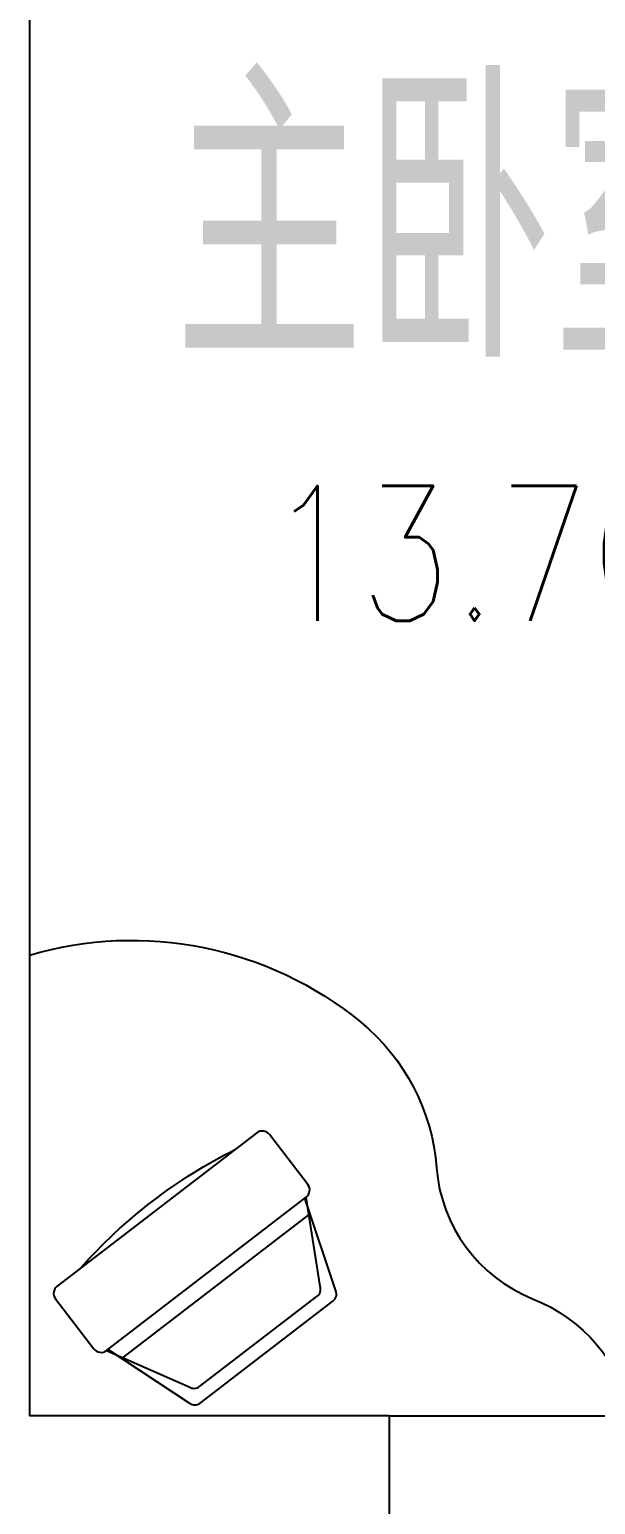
# Model space of a CAD drawing. Header units: millimetres. Extents: x 630 to 33459, y 325 to 36927.
# Drawn here: x 22545 to 23803, y 9798 to 13080 of the extents above; entities that cross this region are included whole.
import ezdxf
from ezdxf.enums import TextEntityAlignment as Align

# ---------------------------------------------------------------- set-up
doc = ezdxf.new("R2010")
doc.units = ezdxf.units.MM
for name, color, linetype in [('3', 7, 'Continuous'), ('JJ', 8, 'Continuous'), ('PUB_TEXT', 7, 'Continuous'), ('PUB_WINDW', 7, 'Continuous'), ('T', 7, 'Continuous'), ('WALL', 255, 'Continuous')]:
    doc.layers.add(name, color=color, linetype=linetype)
doc.styles.add('DIM_FONT', font='SIMPLEX', dxfattribs={"width": 0.8})
doc.styles.add('HZ', font='txt', dxfattribs={"width": 0.7, "height": 5, "bigfont": 'hztxt'})
doc.styles.get("Standard").update_dxf_attribs({"font": 'arial.ttf'})

# ---------------------------------------------------------------- blocks, each defined once
blk = doc.blocks.new('TV')
blk.add_line((-251.4, 109.2), (276.7, 109.2))
for points in [[(-267.4, 74.7), (-171, 250.8, -0.320259), (-152.1, 264.3), (177.4, 264.3, -0.320259), (196.3, 250.8), (292.6, 74.7)], [(-263.2, 74.7), (-192.5, 280.4, -0.325839), (-173.5, 294.3), (198.8, 294.3, -0.325839), (217.8, 280.4), (288.5, 74.7)]]:
    blk.add_lwpolyline(points, format="xyb")
blk.add_lwpolyline([(312.6, 54.7), (312.6, -85.7, -0.414214), (292.6, -105.7), (-267.4, -105.7, -0.414214), (-287.4, -85.7), (-287.4, 54.7, -0.414214), (-267.4, 74.7), (292.6, 74.7, -0.414214)], format="xyb", close=True)
blk.add_arc((15.1, 1018.9), 1145.5, 259.0435, 280.9565)
blk = doc.blocks.new('1T4F83聚福元')
at = {"layer": '3'}
blk.add_line((6945.1, -2640.7), (9545.1, -2640.7), dxfattribs=at)
at = {"layer": 'JJ', "linetype": 'Continuous'}
blk.add_lwpolyline([(6145.1, -1616, -0.248335), (6882, -1765.1, -0.205001), (7050.4, -2088.9, 0.286297), (7264.3, -2380.3, -0.247493), (7486.1, -2640.7)], format="xyb", dxfattribs=at)
at = {"layer": 'WALL'}
for p, q in [((6145.1, 2359.3), (6145.1, -2640.7)), ((6945.1, -2640.7), (6145.1, -2640.7)), ((6945.1, -2640.7), (6945.1, -3685))]:
    blk.add_line(p, q, dxfattribs=at)
at = {"layer": 'JJ', "linetype": 'Continuous', "xscale": -1, "rotation": 217.5241724762828}
blk.add_blockref('TV', (6483.1, -2273.5), dxfattribs=at)
at = {"layer": 'JJ', "oblique": -180, "text_generation_flag": 4, "width": 0.8, "flags": 9}
blk.add_attdef('XSIZE', (12307.9, 14297.8), '', height=0.441, rotation=90, dxfattribs=at)
at = {"layer": 'JJ', "style": 'DIM_FONT', "oblique": -180, "text_generation_flag": 4, "width": 0.8, "flags": 9}
for tag in ['XSIZE', 'YSIZE']:
    blk.add_attdef(tag, (12780.2, 14084.5), '', height=0.441, rotation=90, dxfattribs=at)
at = {"layer": 'PUB_TEXT', "style": 'DIM_FONT', "width": 0.8}
blk.add_text('13.70m', height=300, dxfattribs=at).set_placement((7906.7, -722), align=Align.MIDDLE_RIGHT)
at = {"layer": 'T', "style": 'HZ', "width": 0.7}
blk.add_text('主卧室', height=600, dxfattribs=at).set_placement((6468.1, -289.1, 1600))

msp = doc.modelspace()

# ---------------------------------------------------------------- block references
at = {"layer": 'PUB_WINDW'}
msp.add_blockref('1T4F83聚福元', (16399.4, 12636.2), dxfattribs=at)

doc.saveas('drawing.dxf')
